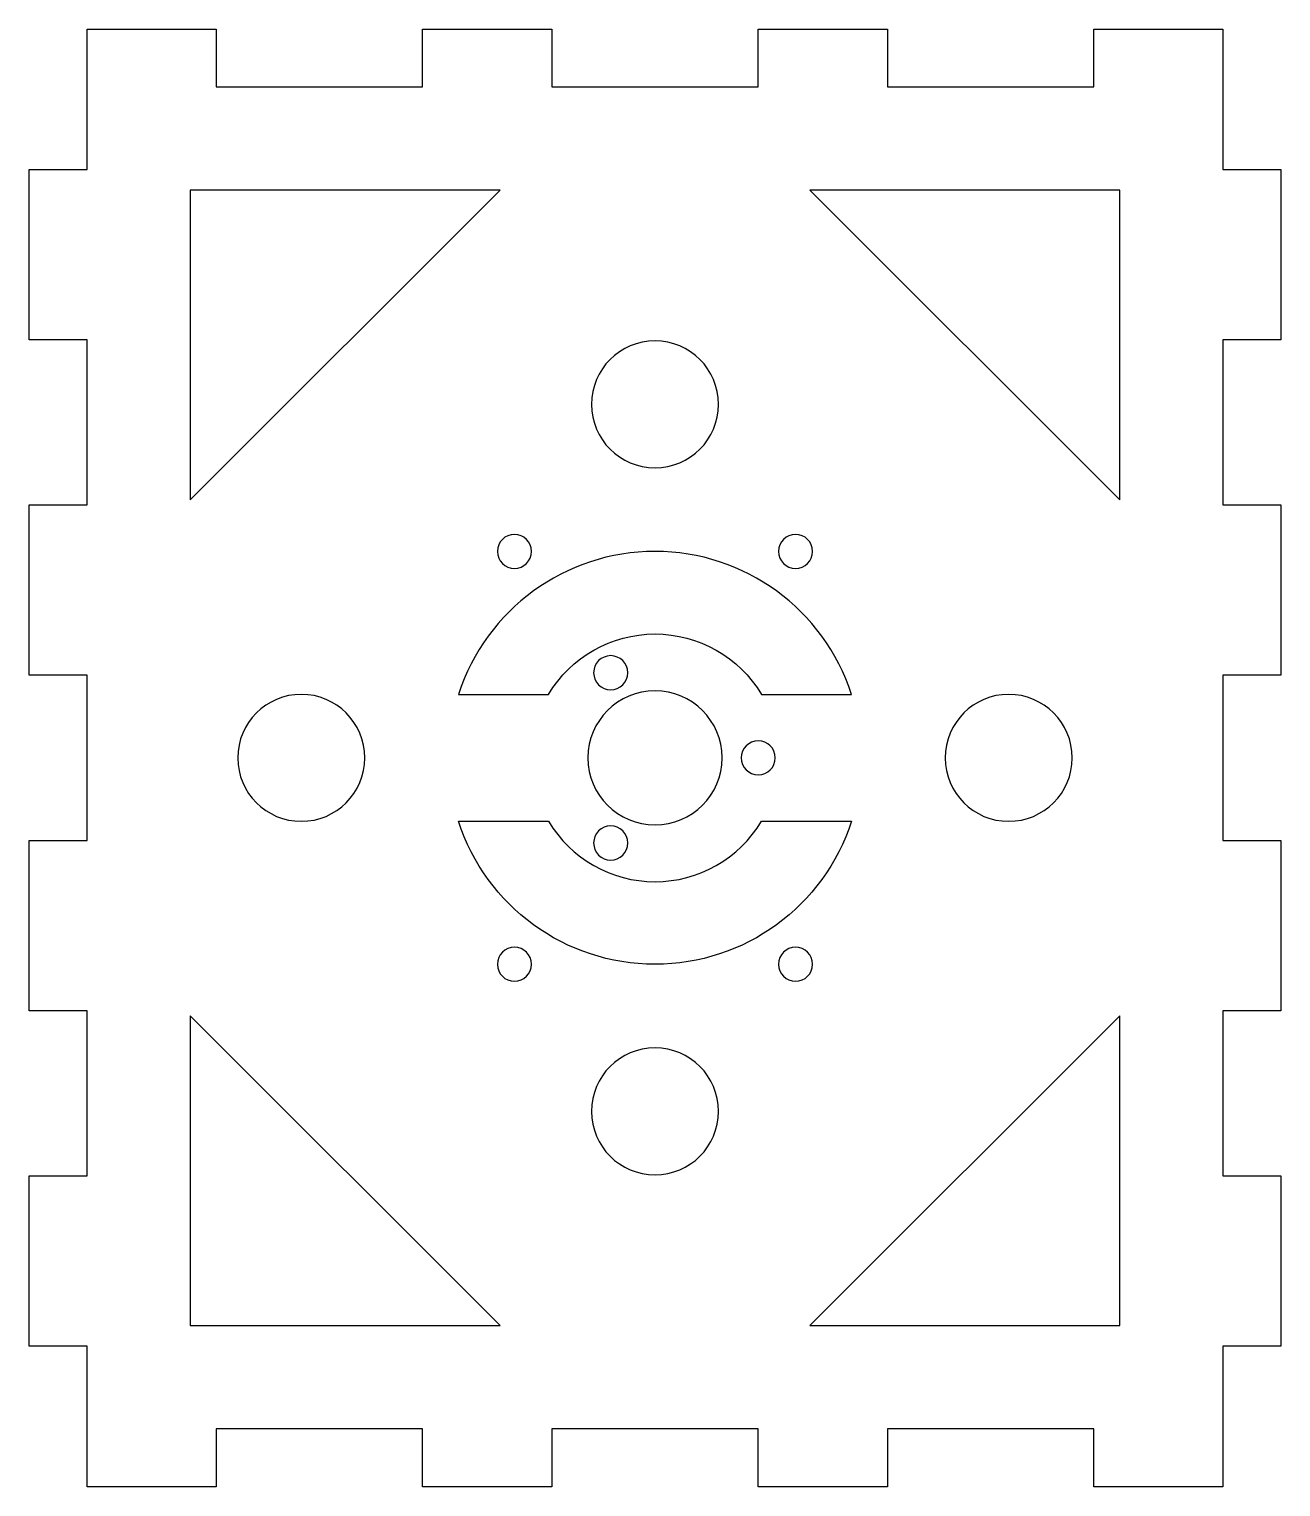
# Model space of a CAD drawing. Header units: millimetres. Extents: x -61 to 61, y -71 to 71.
import ezdxf

# ---------------------------------------------------------------- set-up
doc = ezdxf.new("R2010")
doc.units = ezdxf.units.MM
doc.layers.get('0').update_dxf_attribs({"linetype": 'CONTINUOUS'})

msp = doc.modelspace()

# ---------------------------------------------------------------- linework, layer by layer
for points in [[(22.5, 65), (42.5, 65), (42.5, 70.6), (55, 70.6), (55, 57), (60.6, 57), (60.6, 40.5), (55, 40.5), (55, 24.5), (60.6, 24.5), (60.6, 8), (55, 8), (55, -8), (60.6, -8), (60.6, -24.5), (55, -24.5), (55, -40.5), (60.6, -40.5), (60.6, -57), (55, -57), (55, -70.63), (42.5, -70.63), (42.5, -65), (22.5, -65), (22.5, -70.63), (10, -70.63), (10, -65), (-10, -65), (-10, -70.63), (-22.5, -70.63), (-22.5, -65), (-42.5, -65), (-42.5, -70.63), (-55, -70.63), (-55, -57), (-60.6, -57), (-60.6, -40.5), (-55, -40.5), (-55, -24.5), (-60.6, -24.5), (-60.6, -8), (-55, -8), (-55, 8), (-60.6, 8), (-60.6, 24.5), (-55, 24.5), (-55, 40.5), (-60.6, 40.5), (-60.6, 57), (-55, 57), (-55, 70.6), (-42.5, 70.6), (-42.5, 65), (-22.5, 65), (-22.5, 70.6), (-10, 70.6), (-10, 65), (10, 65), (10, 70.6), (22.5, 70.6)], [(-15, 55), (-45, 55), (-45, 25)], [(45, 25), (45, 55), (15, 55)], [(-45, -55), (-15, -55), (-45, -25)], [(15, -55), (45, -55), (45, -25)]]:
    msp.add_lwpolyline(points, close=True)
for points in [[(10.31, 6.14), (19.03, 6.14, 0.728249), (-19.03, 6.14), (-10.31, 6.14, -0.568505)], [(19.03, -6.14, -0.728249), (-19.03, -6.14), (-10.31, -6.14, 0.568505), (10.31, -6.14)]]:
    msp.add_lwpolyline(points, format="xyb", close=True)
at = {"extrusion": (0, 0, -1)}
for centre, radius in [((0, 34.25), 6.15), ((13.61, 20), 1.65), ((-13.61, 20), 1.65), ((4.29, 8.25), 1.65), ((34.25, 0), 6.15), ((0, 0), 6.5), ((-34.25, 0), 6.15), ((-10, 0), 1.65), ((4.29, -8.25), 1.65), ((13.61, -20), 1.65), ((-13.61, -20), 1.65), ((0, -34.25), 6.15)]:
    msp.add_circle(centre, radius, dxfattribs=at)

doc.saveas('drawing.dxf')
